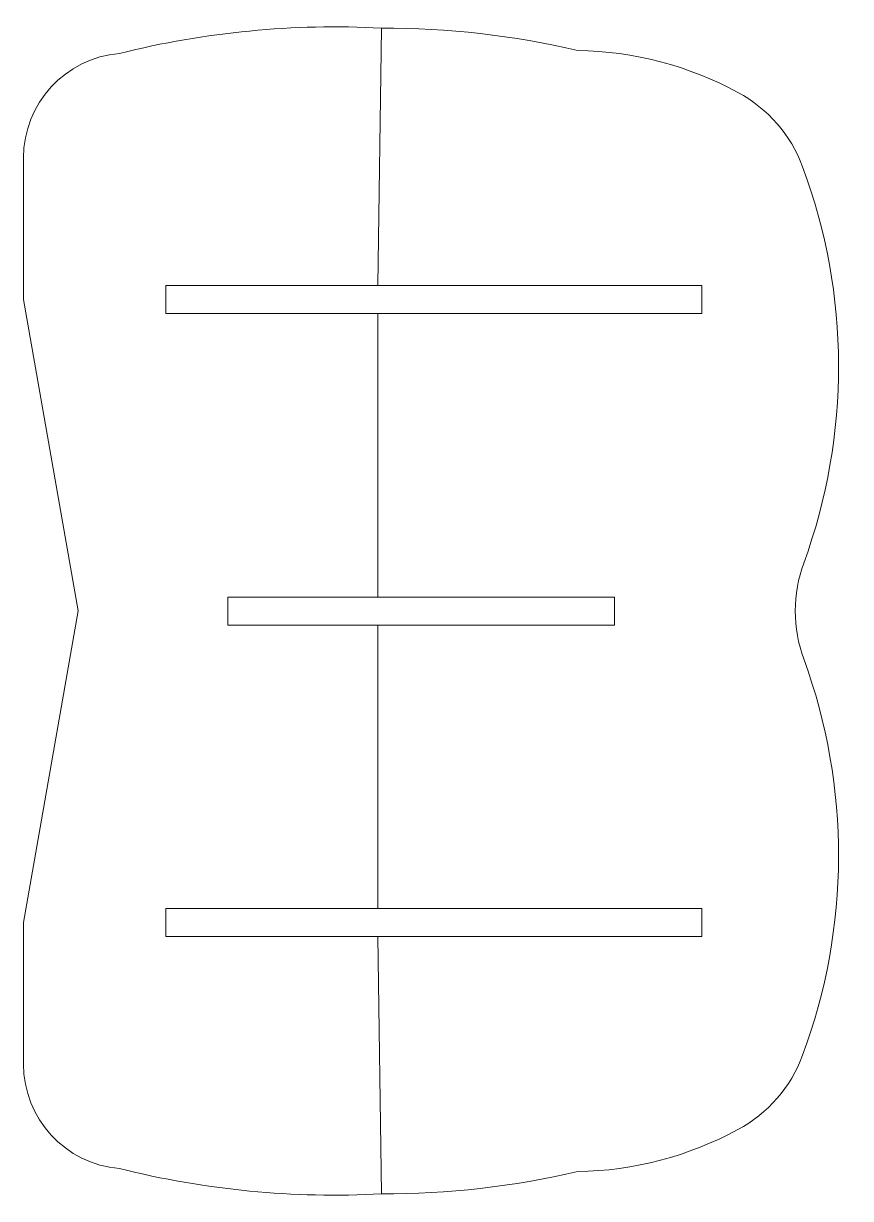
# Model space of a CAD drawing. Header units: millimetres. Extents: x 570 to 650.8, y -8.3 to 42.9.
# Drawn here: x 581.28 to 588.12, y -8.22 to 1.49 of the extents above; entities that cross this region are included whole.
import ezdxf

# ---------------------------------------------------------------- set-up
doc = ezdxf.new("R2010")
doc.units = ezdxf.units.MM
doc.header["$MEASUREMENT"] = 0
doc.layers.add('Layer 1', color=7, linetype='Continuous')

msp = doc.modelspace()

# ---------------------------------------------------------------- linework, layer by layer
at = {"layer": 'Layer 1', "color": 4, "lineweight": 9}
for points in [[(584.24487, 1.45393), (583.51673, 1.49208), (582.78697, 1.42173), (582.07952, 1.24508)], [(584.21471, -0.67349), (584.21471, -0.67349), (584.24504, 1.45393), (584.24504, 1.45393)], [(584.21471, -0.67349), (584.21471, -0.67349), (584.24504, 1.45393), (584.24504, 1.45393)], [(584.21471, -0.67349), (584.21471, -0.67349), (584.24504, 1.45393), (584.24504, 1.45393)], [(584.21471, -0.67349), (584.21471, -0.67349), (584.24504, 1.45393), (584.24504, 1.45393)], [(584.21471, -0.67349), (584.21471, -0.67349), (584.24504, 1.45393), (584.24504, 1.45393)], [(584.21471, -0.67349), (584.21471, -0.67349), (584.24504, 1.45393), (584.24504, 1.45393)], [(584.21471, -0.67349), (584.21471, -0.67349), (584.24504, 1.45393), (584.24504, 1.45393)], [(584.21471, -0.67349), (584.21471, -0.67349), (584.24504, 1.45393), (584.24504, 1.45393)], [(584.21471, -0.67349), (584.21471, -0.67349), (584.24504, 1.45393), (584.24504, 1.45393)], [(584.21471, -0.67349), (584.21471, -0.67349), (584.24504, 1.45393), (584.24504, 1.45393)], [(584.21471, -0.67349), (584.21471, -0.67349), (584.24504, 1.45393), (584.24504, 1.45393)], [(584.21471, -0.67349), (584.21471, -0.67349), (584.24504, 1.45393), (584.24504, 1.45393)], [(584.21471, -0.67349), (584.21471, -0.67349), (584.24504, 1.45393), (584.24504, 1.45393)], [(584.21471, -0.67349), (584.21471, -0.67349), (584.24504, 1.45393), (584.24504, 1.45393)], [(584.21471, -0.67349), (584.21471, -0.67349), (584.24504, 1.45393), (584.24504, 1.45393)], [(584.21471, -0.67349), (584.21471, -0.67349), (584.24504, 1.45393), (584.24504, 1.45393)], [(584.21471, -0.67349), (584.21471, -0.67349), (584.24504, 1.45393), (584.24504, 1.45393)], [(584.21471, -0.67349), (584.21471, -0.67349), (584.24504, 1.45393), (584.24504, 1.45393)], [(584.21471, -0.67349), (584.21471, -0.67349), (584.24504, 1.45393), (584.24504, 1.45393)], [(584.21471, -0.67349), (584.21471, -0.67349), (584.24504, 1.45393), (584.24504, 1.45393)], [(584.21471, -0.67349), (584.21471, -0.67349), (584.24504, 1.45393), (584.24504, 1.45393)], [(585.86708, 1.26961), (585.33527, 1.39312), (584.79101, 1.45498), (584.24504, 1.45393)], [(587.19162, 0.92252), (586.78426, 1.14252), (586.33001, 1.26162), (585.86707, 1.26961)], [(582.07952, 1.24508), (581.63012, 1.20716), (581.28466, 0.83132), (581.28466, 0.38033)], [(587.72634, 0.30749), (587.62858, 0.57053), (587.43852, 0.78912), (587.19162, 0.92251)], [(581.28462, -0.78926), (581.28462, -0.78926), (581.28462, 0.38034), (581.28462, 0.38034)], [(581.28462, -0.78926), (581.28462, -0.78926), (581.28462, 0.38034), (581.28462, 0.38034)], [(581.28462, -0.78926), (581.28462, -0.78926), (581.28462, 0.38034), (581.28462, 0.38034)], [(581.28462, -0.78926), (581.28462, -0.78926), (581.28462, 0.38034), (581.28462, 0.38034)], [(581.28462, -0.78926), (581.28462, -0.78926), (581.28462, 0.38034), (581.28462, 0.38034)], [(581.28462, -0.78926), (581.28462, -0.78926), (581.28462, 0.38034), (581.28462, 0.38034)], [(581.28462, -0.78926), (581.28462, -0.78926), (581.28462, 0.38034), (581.28462, 0.38034)], [(581.28462, -0.78926), (581.28462, -0.78926), (581.28462, 0.38034), (581.28462, 0.38034)], [(581.28462, -0.78926), (581.28462, -0.78926), (581.28462, 0.38034), (581.28462, 0.38034)], [(581.28462, -0.78926), (581.28462, -0.78926), (581.28462, 0.38034), (581.28462, 0.38034)], [(581.28462, -0.78926), (581.28462, -0.78926), (581.28462, 0.38034), (581.28462, 0.38034)], [(581.28462, -0.78926), (581.28462, -0.78926), (581.28462, 0.38034), (581.28462, 0.38034)], [(581.28462, -0.78926), (581.28462, -0.78926), (581.28462, 0.38034), (581.28462, 0.38034)], [(581.28462, -0.78926), (581.28462, -0.78926), (581.28462, 0.38034), (581.28462, 0.38034)], [(581.28462, -0.78926), (581.28462, -0.78926), (581.28462, 0.38034), (581.28462, 0.38034)], [(581.28462, -0.78926), (581.28462, -0.78926), (581.28462, 0.38034), (581.28462, 0.38034)], [(581.28462, -0.78926), (581.28462, -0.78926), (581.28462, 0.38034), (581.28462, 0.38034)], [(581.28462, -0.78926), (581.28462, -0.78926), (581.28462, 0.38034), (581.28462, 0.38034)], [(581.28462, -0.78926), (581.28462, -0.78926), (581.28462, 0.38034), (581.28462, 0.38034)], [(581.28462, -0.78926), (581.28462, -0.78926), (581.28462, 0.38034), (581.28462, 0.38034)], [(581.28462, -0.78926), (581.28462, -0.78926), (581.28462, 0.38034), (581.28462, 0.38034)], [(587.73591, -2.96903), (588.12216, -1.91024), (588.11876, -0.74886), (587.72634, 0.30749)], [(582.46029, -0.90492), (582.46029, -0.90492), (582.46029, -0.67349), (582.46029, -0.67349)], [(582.46029, -0.90492), (582.46029, -0.90492), (582.46029, -0.67349), (582.46029, -0.67349)], [(582.46029, -0.90492), (582.46029, -0.90492), (582.46029, -0.67349), (582.46029, -0.67349)], [(582.46029, -0.90492), (582.46029, -0.90492), (582.46029, -0.67349), (582.46029, -0.67349)], [(582.46029, -0.90492), (582.46029, -0.90492), (582.46029, -0.67349), (582.46029, -0.67349)], [(582.46029, -0.90492), (582.46029, -0.90492), (582.46029, -0.67349), (582.46029, -0.67349)], [(582.46029, -0.90492), (582.46029, -0.90492), (582.46029, -0.67349), (582.46029, -0.67349)], [(582.46029, -0.90492), (582.46029, -0.90492), (582.46029, -0.67349), (582.46029, -0.67349)], [(582.46029, -0.90492), (582.46029, -0.90492), (582.46029, -0.67349), (582.46029, -0.67349)], [(582.46029, -0.90492), (582.46029, -0.90492), (582.46029, -0.67349), (582.46029, -0.67349)], [(582.46029, -0.90492), (582.46029, -0.90492), (582.46029, -0.67349), (582.46029, -0.67349)], [(582.46029, -0.90492), (582.46029, -0.90492), (582.46029, -0.67349), (582.46029, -0.67349)], [(582.46029, -0.90492), (582.46029, -0.90492), (582.46029, -0.67349), (582.46029, -0.67349)], [(582.46029, -0.90492), (582.46029, -0.90492), (582.46029, -0.67349), (582.46029, -0.67349)], [(582.46029, -0.90492), (582.46029, -0.90492), (582.46029, -0.67349), (582.46029, -0.67349)], [(582.46029, -0.90492), (582.46029, -0.90492), (582.46029, -0.67349), (582.46029, -0.67349)], [(582.46029, -0.90492), (582.46029, -0.90492), (582.46029, -0.67349), (582.46029, -0.67349)], [(582.46029, -0.90492), (582.46029, -0.90492), (582.46029, -0.67349), (582.46029, -0.67349)], [(582.46029, -0.90492), (582.46029, -0.90492), (582.46029, -0.67349), (582.46029, -0.67349)], [(582.46029, -0.90492), (582.46029, -0.90492), (582.46029, -0.67349), (582.46029, -0.67349)], [(582.46029, -0.90492), (582.46029, -0.90492), (582.46029, -0.67349), (582.46029, -0.67349)], [(582.46029, -0.67349), (582.46029, -0.67349), (584.21471, -0.67349), (584.21471, -0.67349)], [(582.46029, -0.67349), (582.46029, -0.67349), (584.21471, -0.67349), (584.21471, -0.67349)], [(582.46029, -0.67349), (582.46029, -0.67349), (584.21471, -0.67349), (584.21471, -0.67349)], [(582.46029, -0.67349), (582.46029, -0.67349), (584.21471, -0.67349), (584.21471, -0.67349)], [(582.46029, -0.67349), (582.46029, -0.67349), (584.21471, -0.67349), (584.21471, -0.67349)], [(582.46029, -0.67349), (582.46029, -0.67349), (584.21471, -0.67349), (584.21471, -0.67349)], [(582.46029, -0.67349), (582.46029, -0.67349), (584.21471, -0.67349), (584.21471, -0.67349)], [(582.46029, -0.67349), (582.46029, -0.67349), (584.21471, -0.67349), (584.21471, -0.67349)], [(582.46029, -0.67349), (582.46029, -0.67349), (584.21471, -0.67349), (584.21471, -0.67349)], [(582.46029, -0.67349), (582.46029, -0.67349), (584.21471, -0.67349), (584.21471, -0.67349)], [(582.46029, -0.67349), (582.46029, -0.67349), (584.21471, -0.67349), (584.21471, -0.67349)], [(582.46029, -0.67349), (582.46029, -0.67349), (584.21471, -0.67349), (584.21471, -0.67349)], [(582.46029, -0.67349), (582.46029, -0.67349), (584.21471, -0.67349), (584.21471, -0.67349)], [(582.46029, -0.67349), (582.46029, -0.67349), (584.21471, -0.67349), (584.21471, -0.67349)], [(582.46029, -0.67349), (582.46029, -0.67349), (584.21471, -0.67349), (584.21471, -0.67349)], [(582.46029, -0.67349), (582.46029, -0.67349), (584.21471, -0.67349), (584.21471, -0.67349)], [(582.46029, -0.67349), (582.46029, -0.67349), (584.21471, -0.67349), (584.21471, -0.67349)], [(582.46029, -0.67349), (582.46029, -0.67349), (584.21471, -0.67349), (584.21471, -0.67349)], [(582.46029, -0.67349), (582.46029, -0.67349), (584.21471, -0.67349), (584.21471, -0.67349)], [(582.46029, -0.67349), (582.46029, -0.67349), (584.21471, -0.67349), (584.21471, -0.67349)], [(582.46029, -0.67349), (582.46029, -0.67349), (584.21471, -0.67349), (584.21471, -0.67349)], [(586.89326, -0.67349), (586.89326, -0.67349), (584.21471, -0.67349), (584.21471, -0.67349)], [(586.89326, -0.67349), (586.89326, -0.67349), (584.21471, -0.67349), (584.21471, -0.67349)], [(586.89326, -0.67349), (586.89326, -0.67349), (584.21471, -0.67349), (584.21471, -0.67349)], [(586.89326, -0.67349), (586.89326, -0.67349), (584.21471, -0.67349), (584.21471, -0.67349)], [(586.89326, -0.67349), (586.89326, -0.67349), (584.21471, -0.67349), (584.21471, -0.67349)], [(586.89326, -0.67349), (586.89326, -0.67349), (584.21471, -0.67349), (584.21471, -0.67349)], [(586.89326, -0.67349), (586.89326, -0.67349), (584.21471, -0.67349), (584.21471, -0.67349)], [(586.89326, -0.67349), (586.89326, -0.67349), (584.21471, -0.67349), (584.21471, -0.67349)], [(586.89326, -0.67349), (586.89326, -0.67349), (584.21471, -0.67349), (584.21471, -0.67349)], [(586.89326, -0.67349), (586.89326, -0.67349), (584.21471, -0.67349), (584.21471, -0.67349)], [(586.89326, -0.67349), (586.89326, -0.67349), (584.21471, -0.67349), (584.21471, -0.67349)], [(586.89326, -0.67349), (586.89326, -0.67349), (584.21471, -0.67349), (584.21471, -0.67349)], [(586.89326, -0.67349), (586.89326, -0.67349), (584.21471, -0.67349), (584.21471, -0.67349)], [(586.89326, -0.67349), (586.89326, -0.67349), (584.21471, -0.67349), (584.21471, -0.67349)], [(586.89326, -0.67349), (586.89326, -0.67349), (584.21471, -0.67349), (584.21471, -0.67349)], [(586.89326, -0.67349), (586.89326, -0.67349), (584.21471, -0.67349), (584.21471, -0.67349)], [(586.89326, -0.67349), (586.89326, -0.67349), (584.21471, -0.67349), (584.21471, -0.67349)], [(586.89326, -0.67349), (586.89326, -0.67349), (584.21471, -0.67349), (584.21471, -0.67349)], [(586.89326, -0.67349), (586.89326, -0.67349), (584.21471, -0.67349), (584.21471, -0.67349)], [(586.89326, -0.67349), (586.89326, -0.67349), (584.21471, -0.67349), (584.21471, -0.67349)], [(586.89326, -0.67349), (586.89326, -0.67349), (584.21471, -0.67349), (584.21471, -0.67349)], [(586.89326, -0.90492), (586.89326, -0.90492), (586.89326, -0.67349), (586.89326, -0.67349)], [(586.89326, -0.90492), (586.89326, -0.90492), (586.89326, -0.67349), (586.89326, -0.67349)], [(586.89326, -0.90492), (586.89326, -0.90492), (586.89326, -0.67349), (586.89326, -0.67349)], [(586.89326, -0.90492), (586.89326, -0.90492), (586.89326, -0.67349), (586.89326, -0.67349)], [(586.89326, -0.90492), (586.89326, -0.90492), (586.89326, -0.67349), (586.89326, -0.67349)], [(586.89326, -0.90492), (586.89326, -0.90492), (586.89326, -0.67349), (586.89326, -0.67349)], [(586.89326, -0.90492), (586.89326, -0.90492), (586.89326, -0.67349), (586.89326, -0.67349)], [(586.89326, -0.90492), (586.89326, -0.90492), (586.89326, -0.67349), (586.89326, -0.67349)], [(586.89326, -0.90492), (586.89326, -0.90492), (586.89326, -0.67349), (586.89326, -0.67349)], [(586.89326, -0.90492), (586.89326, -0.90492), (586.89326, -0.67349), (586.89326, -0.67349)], [(586.89326, -0.90492), (586.89326, -0.90492), (586.89326, -0.67349), (586.89326, -0.67349)], [(586.89326, -0.90492), (586.89326, -0.90492), (586.89326, -0.67349), (586.89326, -0.67349)], [(586.89326, -0.90492), (586.89326, -0.90492), (586.89326, -0.67349), (586.89326, -0.67349)], [(586.89326, -0.90492), (586.89326, -0.90492), (586.89326, -0.67349), (586.89326, -0.67349)], [(586.89326, -0.90492), (586.89326, -0.90492), (586.89326, -0.67349), (586.89326, -0.67349)], [(586.89326, -0.90492), (586.89326, -0.90492), (586.89326, -0.67349), (586.89326, -0.67349)], [(586.89326, -0.90492), (586.89326, -0.90492), (586.89326, -0.67349), (586.89326, -0.67349)], [(586.89326, -0.90492), (586.89326, -0.90492), (586.89326, -0.67349), (586.89326, -0.67349)], [(586.89326, -0.90492), (586.89326, -0.90492), (586.89326, -0.67349), (586.89326, -0.67349)], [(586.89326, -0.90492), (586.89326, -0.90492), (586.89326, -0.67349), (586.89326, -0.67349)], [(586.89326, -0.90492), (586.89326, -0.90492), (586.89326, -0.67349), (586.89326, -0.67349)], [(581.73599, -3.36546), (581.73599, -3.36546), (581.28462, -0.78926), (581.28462, -0.78926)], [(581.73599, -3.36546), (581.73599, -3.36546), (581.28462, -0.78926), (581.28462, -0.78926)], [(581.73599, -3.36546), (581.73599, -3.36546), (581.28462, -0.78926), (581.28462, -0.78926)], [(581.73599, -3.36546), (581.73599, -3.36546), (581.28462, -0.78926), (581.28462, -0.78926)], [(581.73599, -3.36546), (581.73599, -3.36546), (581.28462, -0.78926), (581.28462, -0.78926)], [(581.73599, -3.36546), (581.73599, -3.36546), (581.28462, -0.78926), (581.28462, -0.78926)], [(581.73599, -3.36546), (581.73599, -3.36546), (581.28462, -0.78926), (581.28462, -0.78926)], [(581.73599, -3.36546), (581.73599, -3.36546), (581.28462, -0.78926), (581.28462, -0.78926)], [(581.73599, -3.36546), (581.73599, -3.36546), (581.28462, -0.78926), (581.28462, -0.78926)], [(581.73599, -3.36546), (581.73599, -3.36546), (581.28462, -0.78926), (581.28462, -0.78926)], [(581.73599, -3.36546), (581.73599, -3.36546), (581.28462, -0.78926), (581.28462, -0.78926)], [(581.73599, -3.36546), (581.73599, -3.36546), (581.28462, -0.78926), (581.28462, -0.78926)], [(581.73599, -3.36546), (581.73599, -3.36546), (581.28462, -0.78926), (581.28462, -0.78926)], [(581.73599, -3.36546), (581.73599, -3.36546), (581.28462, -0.78926), (581.28462, -0.78926)], [(581.73599, -3.36546), (581.73599, -3.36546), (581.28462, -0.78926), (581.28462, -0.78926)], [(581.73599, -3.36546), (581.73599, -3.36546), (581.28462, -0.78926), (581.28462, -0.78926)], [(581.73599, -3.36546), (581.73599, -3.36546), (581.28462, -0.78926), (581.28462, -0.78926)], [(581.73599, -3.36546), (581.73599, -3.36546), (581.28462, -0.78926), (581.28462, -0.78926)], [(581.73599, -3.36546), (581.73599, -3.36546), (581.28462, -0.78926), (581.28462, -0.78926)], [(581.73599, -3.36546), (581.73599, -3.36546), (581.28462, -0.78926), (581.28462, -0.78926)], [(581.73599, -3.36546), (581.73599, -3.36546), (581.28462, -0.78926), (581.28462, -0.78926)], [(582.46029, -0.90492), (582.46029, -0.90492), (584.21471, -0.90492), (584.21471, -0.90492)], [(582.46029, -0.90492), (582.46029, -0.90492), (584.21471, -0.90492), (584.21471, -0.90492)], [(582.46029, -0.90492), (582.46029, -0.90492), (584.21471, -0.90492), (584.21471, -0.90492)], [(582.46029, -0.90492), (582.46029, -0.90492), (584.21471, -0.90492), (584.21471, -0.90492)], [(582.46029, -0.90492), (582.46029, -0.90492), (584.21471, -0.90492), (584.21471, -0.90492)], [(582.46029, -0.90492), (582.46029, -0.90492), (584.21471, -0.90492), (584.21471, -0.90492)], [(582.46029, -0.90492), (582.46029, -0.90492), (584.21471, -0.90492), (584.21471, -0.90492)], [(582.46029, -0.90492), (582.46029, -0.90492), (584.21471, -0.90492), (584.21471, -0.90492)], [(582.46029, -0.90492), (582.46029, -0.90492), (584.21471, -0.90492), (584.21471, -0.90492)], [(582.46029, -0.90492), (582.46029, -0.90492), (584.21471, -0.90492), (584.21471, -0.90492)], [(582.46029, -0.90492), (582.46029, -0.90492), (584.21471, -0.90492), (584.21471, -0.90492)], [(582.46029, -0.90492), (582.46029, -0.90492), (584.21471, -0.90492), (584.21471, -0.90492)], [(582.46029, -0.90492), (582.46029, -0.90492), (584.21471, -0.90492), (584.21471, -0.90492)], [(582.46029, -0.90492), (582.46029, -0.90492), (584.21471, -0.90492), (584.21471, -0.90492)], [(582.46029, -0.90492), (582.46029, -0.90492), (584.21471, -0.90492), (584.21471, -0.90492)], [(582.46029, -0.90492), (582.46029, -0.90492), (584.21471, -0.90492), (584.21471, -0.90492)], [(582.46029, -0.90492), (582.46029, -0.90492), (584.21471, -0.90492), (584.21471, -0.90492)], [(582.46029, -0.90492), (582.46029, -0.90492), (584.21471, -0.90492), (584.21471, -0.90492)], [(582.46029, -0.90492), (582.46029, -0.90492), (584.21471, -0.90492), (584.21471, -0.90492)], [(582.46029, -0.90492), (582.46029, -0.90492), (584.21471, -0.90492), (584.21471, -0.90492)], [(582.46029, -0.90492), (582.46029, -0.90492), (584.21471, -0.90492), (584.21471, -0.90492)], [(586.89326, -0.90492), (586.89326, -0.90492), (584.21471, -0.90492), (584.21471, -0.90492)], [(586.89326, -0.90492), (586.89326, -0.90492), (584.21471, -0.90492), (584.21471, -0.90492)], [(586.89326, -0.90492), (586.89326, -0.90492), (584.21471, -0.90492), (584.21471, -0.90492)], [(586.89326, -0.90492), (586.89326, -0.90492), (584.21471, -0.90492), (584.21471, -0.90492)], [(586.89326, -0.90492), (586.89326, -0.90492), (584.21471, -0.90492), (584.21471, -0.90492)], [(586.89326, -0.90492), (586.89326, -0.90492), (584.21471, -0.90492), (584.21471, -0.90492)], [(586.89326, -0.90492), (586.89326, -0.90492), (584.21471, -0.90492), (584.21471, -0.90492)], [(586.89326, -0.90492), (586.89326, -0.90492), (584.21471, -0.90492), (584.21471, -0.90492)], [(586.89326, -0.90492), (586.89326, -0.90492), (584.21471, -0.90492), (584.21471, -0.90492)], [(586.89326, -0.90492), (586.89326, -0.90492), (584.21471, -0.90492), (584.21471, -0.90492)], [(586.89326, -0.90492), (586.89326, -0.90492), (584.21471, -0.90492), (584.21471, -0.90492)], [(586.89326, -0.90492), (586.89326, -0.90492), (584.21471, -0.90492), (584.21471, -0.90492)], [(586.89326, -0.90492), (586.89326, -0.90492), (584.21471, -0.90492), (584.21471, -0.90492)], [(586.89326, -0.90492), (586.89326, -0.90492), (584.21471, -0.90492), (584.21471, -0.90492)], [(586.89326, -0.90492), (586.89326, -0.90492), (584.21471, -0.90492), (584.21471, -0.90492)], [(586.89326, -0.90492), (586.89326, -0.90492), (584.21471, -0.90492), (584.21471, -0.90492)], [(586.89326, -0.90492), (586.89326, -0.90492), (584.21471, -0.90492), (584.21471, -0.90492)], [(586.89326, -0.90492), (586.89326, -0.90492), (584.21471, -0.90492), (584.21471, -0.90492)], [(586.89326, -0.90492), (586.89326, -0.90492), (584.21471, -0.90492), (584.21471, -0.90492)], [(586.89326, -0.90492), (586.89326, -0.90492), (584.21471, -0.90492), (584.21471, -0.90492)], [(586.89326, -0.90492), (586.89326, -0.90492), (584.21471, -0.90492), (584.21471, -0.90492)], [(584.21471, -3.24992), (584.21471, -3.24992), (584.21471, -0.90492), (584.21471, -0.90492)], [(584.21471, -3.24992), (584.21471, -3.24992), (584.21471, -0.90492), (584.21471, -0.90492)], [(584.21471, -3.24992), (584.21471, -3.24992), (584.21471, -0.90492), (584.21471, -0.90492)], [(584.21471, -3.24992), (584.21471, -3.24992), (584.21471, -0.90492), (584.21471, -0.90492)], [(584.21471, -3.24992), (584.21471, -3.24992), (584.21471, -0.90492), (584.21471, -0.90492)], [(584.21471, -3.24992), (584.21471, -3.24992), (584.21471, -0.90492), (584.21471, -0.90492)], [(584.21471, -3.24992), (584.21471, -3.24992), (584.21471, -0.90492), (584.21471, -0.90492)], [(584.21471, -3.24992), (584.21471, -3.24992), (584.21471, -0.90492), (584.21471, -0.90492)], [(584.21471, -3.24992), (584.21471, -3.24992), (584.21471, -0.90492), (584.21471, -0.90492)], [(584.21471, -3.24992), (584.21471, -3.24992), (584.21471, -0.90492), (584.21471, -0.90492)], [(584.21471, -3.24992), (584.21471, -3.24992), (584.21471, -0.90492), (584.21471, -0.90492)], [(584.21471, -3.24992), (584.21471, -3.24992), (584.21471, -0.90492), (584.21471, -0.90492)], [(584.21471, -3.24992), (584.21471, -3.24992), (584.21471, -0.90492), (584.21471, -0.90492)], [(584.21471, -3.24992), (584.21471, -3.24992), (584.21471, -0.90492), (584.21471, -0.90492)], [(584.21471, -3.24992), (584.21471, -3.24992), (584.21471, -0.90492), (584.21471, -0.90492)], [(584.21471, -3.24992), (584.21471, -3.24992), (584.21471, -0.90492), (584.21471, -0.90492)], [(584.21471, -3.24992), (584.21471, -3.24992), (584.21471, -0.90492), (584.21471, -0.90492)], [(584.21471, -3.24992), (584.21471, -3.24992), (584.21471, -0.90492), (584.21471, -0.90492)], [(584.21471, -3.24992), (584.21471, -3.24992), (584.21471, -0.90492), (584.21471, -0.90492)], [(584.21471, -3.24992), (584.21471, -3.24992), (584.21471, -0.90492), (584.21471, -0.90492)], [(584.21471, -3.24992), (584.21471, -3.24992), (584.21471, -0.90492), (584.21471, -0.90492)], [(587.73591, -2.96903), (587.68957, -3.09603), (587.66584, -3.23008), (587.66584, -3.36546)], [(582.97527, -3.24992), (582.97527, -3.24992), (582.97527, -3.48143), (582.97527, -3.48143)], [(582.97527, -3.24992), (582.97527, -3.24992), (582.97527, -3.48143), (582.97527, -3.48143)], [(582.97527, -3.24992), (582.97527, -3.24992), (582.97527, -3.48143), (582.97527, -3.48143)], [(582.97527, -3.24992), (582.97527, -3.24992), (582.97527, -3.48143), (582.97527, -3.48143)], [(582.97527, -3.24992), (582.97527, -3.24992), (582.97527, -3.48143), (582.97527, -3.48143)], [(582.97527, -3.24992), (582.97527, -3.24992), (582.97527, -3.48143), (582.97527, -3.48143)], [(582.97527, -3.24992), (582.97527, -3.24992), (582.97527, -3.48143), (582.97527, -3.48143)], [(582.97527, -3.24992), (582.97527, -3.24992), (582.97527, -3.48143), (582.97527, -3.48143)], [(582.97527, -3.24992), (582.97527, -3.24992), (582.97527, -3.48143), (582.97527, -3.48143)], [(582.97527, -3.24992), (582.97527, -3.24992), (582.97527, -3.48143), (582.97527, -3.48143)], [(582.97527, -3.24992), (582.97527, -3.24992), (582.97527, -3.48143), (582.97527, -3.48143)], [(582.97527, -3.24992), (582.97527, -3.24992), (582.97527, -3.48143), (582.97527, -3.48143)], [(582.97527, -3.24992), (582.97527, -3.24992), (582.97527, -3.48143), (582.97527, -3.48143)], [(582.97527, -3.24992), (582.97527, -3.24992), (582.97527, -3.48143), (582.97527, -3.48143)], [(582.97527, -3.24992), (582.97527, -3.24992), (582.97527, -3.48143), (582.97527, -3.48143)], [(582.97527, -3.24992), (582.97527, -3.24992), (582.97527, -3.48143), (582.97527, -3.48143)], [(582.97527, -3.24992), (582.97527, -3.24992), (582.97527, -3.48143), (582.97527, -3.48143)], [(582.97527, -3.24992), (582.97527, -3.24992), (582.97527, -3.48143), (582.97527, -3.48143)], [(582.97527, -3.24992), (582.97527, -3.24992), (582.97527, -3.48143), (582.97527, -3.48143)], [(582.97527, -3.24992), (582.97527, -3.24992), (582.97527, -3.48143), (582.97527, -3.48143)], [(582.97527, -3.24992), (582.97527, -3.24992), (582.97527, -3.48143), (582.97527, -3.48143)], [(582.97527, -3.24992), (582.97527, -3.24992), (584.21471, -3.24992), (584.21471, -3.24992)], [(582.97527, -3.24992), (582.97527, -3.24992), (584.21471, -3.24992), (584.21471, -3.24992)], [(582.97527, -3.24992), (582.97527, -3.24992), (584.21471, -3.24992), (584.21471, -3.24992)], [(582.97527, -3.24992), (582.97527, -3.24992), (584.21471, -3.24992), (584.21471, -3.24992)], [(582.97527, -3.24992), (582.97527, -3.24992), (584.21471, -3.24992), (584.21471, -3.24992)], [(582.97527, -3.24992), (582.97527, -3.24992), (584.21471, -3.24992), (584.21471, -3.24992)], [(582.97527, -3.24992), (582.97527, -3.24992), (584.21471, -3.24992), (584.21471, -3.24992)], [(582.97527, -3.24992), (582.97527, -3.24992), (584.21471, -3.24992), (584.21471, -3.24992)], [(582.97527, -3.24992), (582.97527, -3.24992), (584.21471, -3.24992), (584.21471, -3.24992)], [(582.97527, -3.24992), (582.97527, -3.24992), (584.21471, -3.24992), (584.21471, -3.24992)], [(582.97527, -3.24992), (582.97527, -3.24992), (584.21471, -3.24992), (584.21471, -3.24992)], [(582.97527, -3.24992), (582.97527, -3.24992), (584.21471, -3.24992), (584.21471, -3.24992)], [(582.97527, -3.24992), (582.97527, -3.24992), (584.21471, -3.24992), (584.21471, -3.24992)], [(582.97527, -3.24992), (582.97527, -3.24992), (584.21471, -3.24992), (584.21471, -3.24992)], [(582.97527, -3.24992), (582.97527, -3.24992), (584.21471, -3.24992), (584.21471, -3.24992)], [(582.97527, -3.24992), (582.97527, -3.24992), (584.21471, -3.24992), (584.21471, -3.24992)], [(582.97527, -3.24992), (582.97527, -3.24992), (584.21471, -3.24992), (584.21471, -3.24992)], [(582.97527, -3.24992), (582.97527, -3.24992), (584.21471, -3.24992), (584.21471, -3.24992)], [(582.97527, -3.24992), (582.97527, -3.24992), (584.21471, -3.24992), (584.21471, -3.24992)], [(582.97527, -3.24992), (582.97527, -3.24992), (584.21471, -3.24992), (584.21471, -3.24992)], [(582.97527, -3.24992), (582.97527, -3.24992), (584.21471, -3.24992), (584.21471, -3.24992)], [(586.16972, -3.24992), (586.16972, -3.24992), (584.21471, -3.24992), (584.21471, -3.24992)], [(586.16972, -3.24992), (586.16972, -3.24992), (584.21471, -3.24992), (584.21471, -3.24992)], [(586.16972, -3.24992), (586.16972, -3.24992), (584.21471, -3.24992), (584.21471, -3.24992)], [(586.16972, -3.24992), (586.16972, -3.24992), (584.21471, -3.24992), (584.21471, -3.24992)], [(586.16972, -3.24992), (586.16972, -3.24992), (584.21471, -3.24992), (584.21471, -3.24992)], [(586.16972, -3.24992), (586.16972, -3.24992), (584.21471, -3.24992), (584.21471, -3.24992)], [(586.16972, -3.24992), (586.16972, -3.24992), (584.21471, -3.24992), (584.21471, -3.24992)], [(586.16972, -3.24992), (586.16972, -3.24992), (584.21471, -3.24992), (584.21471, -3.24992)], [(586.16972, -3.24992), (586.16972, -3.24992), (584.21471, -3.24992), (584.21471, -3.24992)], [(586.16972, -3.24992), (586.16972, -3.24992), (584.21471, -3.24992), (584.21471, -3.24992)], [(586.16972, -3.24992), (586.16972, -3.24992), (584.21471, -3.24992), (584.21471, -3.24992)], [(586.16972, -3.24992), (586.16972, -3.24992), (584.21471, -3.24992), (584.21471, -3.24992)], [(586.16972, -3.24992), (586.16972, -3.24992), (584.21471, -3.24992), (584.21471, -3.24992)], [(586.16972, -3.24992), (586.16972, -3.24992), (584.21471, -3.24992), (584.21471, -3.24992)], [(586.16972, -3.24992), (586.16972, -3.24992), (584.21471, -3.24992), (584.21471, -3.24992)], [(586.16972, -3.24992), (586.16972, -3.24992), (584.21471, -3.24992), (584.21471, -3.24992)], [(586.16972, -3.24992), (586.16972, -3.24992), (584.21471, -3.24992), (584.21471, -3.24992)], [(586.16972, -3.24992), (586.16972, -3.24992), (584.21471, -3.24992), (584.21471, -3.24992)], [(586.16972, -3.24992), (586.16972, -3.24992), (584.21471, -3.24992), (584.21471, -3.24992)], [(586.16972, -3.24992), (586.16972, -3.24992), (584.21471, -3.24992), (584.21471, -3.24992)], [(586.16972, -3.24992), (586.16972, -3.24992), (584.21471, -3.24992), (584.21471, -3.24992)], [(586.16972, -3.24992), (586.16972, -3.24992), (586.16972, -3.48143), (586.16972, -3.48143)], [(586.16972, -3.24992), (586.16972, -3.24992), (586.16972, -3.48143), (586.16972, -3.48143)], [(586.16972, -3.24992), (586.16972, -3.24992), (586.16972, -3.48143), (586.16972, -3.48143)], [(586.16972, -3.24992), (586.16972, -3.24992), (586.16972, -3.48143), (586.16972, -3.48143)], [(586.16972, -3.24992), (586.16972, -3.24992), (586.16972, -3.48143), (586.16972, -3.48143)], [(586.16972, -3.24992), (586.16972, -3.24992), (586.16972, -3.48143), (586.16972, -3.48143)], [(586.16972, -3.24992), (586.16972, -3.24992), (586.16972, -3.48143), (586.16972, -3.48143)], [(586.16972, -3.24992), (586.16972, -3.24992), (586.16972, -3.48143), (586.16972, -3.48143)], [(586.16972, -3.24992), (586.16972, -3.24992), (586.16972, -3.48143), (586.16972, -3.48143)], [(586.16972, -3.24992), (586.16972, -3.24992), (586.16972, -3.48143), (586.16972, -3.48143)], [(586.16972, -3.24992), (586.16972, -3.24992), (586.16972, -3.48143), (586.16972, -3.48143)], [(586.16972, -3.24992), (586.16972, -3.24992), (586.16972, -3.48143), (586.16972, -3.48143)], [(586.16972, -3.24992), (586.16972, -3.24992), (586.16972, -3.48143), (586.16972, -3.48143)], [(586.16972, -3.24992), (586.16972, -3.24992), (586.16972, -3.48143), (586.16972, -3.48143)], [(586.16972, -3.24992), (586.16972, -3.24992), (586.16972, -3.48143), (586.16972, -3.48143)], [(586.16972, -3.24992), (586.16972, -3.24992), (586.16972, -3.48143), (586.16972, -3.48143)], [(586.16972, -3.24992), (586.16972, -3.24992), (586.16972, -3.48143), (586.16972, -3.48143)], [(586.16972, -3.24992), (586.16972, -3.24992), (586.16972, -3.48143), (586.16972, -3.48143)], [(586.16972, -3.24992), (586.16972, -3.24992), (586.16972, -3.48143), (586.16972, -3.48143)], [(586.16972, -3.24992), (586.16972, -3.24992), (586.16972, -3.48143), (586.16972, -3.48143)], [(586.16972, -3.24992), (586.16972, -3.24992), (586.16972, -3.48143), (586.16972, -3.48143)], [(581.73599, -3.36546), (581.73599, -3.36546), (581.28462, -5.94206), (581.28462, -5.94206)], [(581.73599, -3.36546), (581.73599, -3.36546), (581.28462, -5.94206), (581.28462, -5.94206)], [(581.73599, -3.36546), (581.73599, -3.36546), (581.28462, -5.94206), (581.28462, -5.94206)], [(581.73599, -3.36546), (581.73599, -3.36546), (581.28462, -5.94206), (581.28462, -5.94206)], [(581.73599, -3.36546), (581.73599, -3.36546), (581.28462, -5.94206), (581.28462, -5.94206)], [(581.73599, -3.36546), (581.73599, -3.36546), (581.28462, -5.94206), (581.28462, -5.94206)], [(581.73599, -3.36546), (581.73599, -3.36546), (581.28462, -5.94206), (581.28462, -5.94206)], [(581.73599, -3.36546), (581.73599, -3.36546), (581.28462, -5.94206), (581.28462, -5.94206)], [(581.73599, -3.36546), (581.73599, -3.36546), (581.28462, -5.94206), (581.28462, -5.94206)], [(581.73599, -3.36546), (581.73599, -3.36546), (581.28462, -5.94206), (581.28462, -5.94206)], [(581.73599, -3.36546), (581.73599, -3.36546), (581.28462, -5.94206), (581.28462, -5.94206)], [(581.73599, -3.36546), (581.73599, -3.36546), (581.28462, -5.94206), (581.28462, -5.94206)], [(581.73599, -3.36546), (581.73599, -3.36546), (581.28462, -5.94206), (581.28462, -5.94206)], [(581.73599, -3.36546), (581.73599, -3.36546), (581.28462, -5.94206), (581.28462, -5.94206)], [(581.73599, -3.36546), (581.73599, -3.36546), (581.28462, -5.94206), (581.28462, -5.94206)], [(581.73599, -3.36546), (581.73599, -3.36546), (581.28462, -5.94206), (581.28462, -5.94206)], [(581.73599, -3.36546), (581.73599, -3.36546), (581.28462, -5.94206), (581.28462, -5.94206)], [(581.73599, -3.36546), (581.73599, -3.36546), (581.28462, -5.94206), (581.28462, -5.94206)], [(581.73599, -3.36546), (581.73599, -3.36546), (581.28462, -5.94206), (581.28462, -5.94206)], [(581.73599, -3.36546), (581.73599, -3.36546), (581.28462, -5.94206), (581.28462, -5.94206)], [(581.73599, -3.36546), (581.73599, -3.36546), (581.28462, -5.94206), (581.28462, -5.94206)], [(587.66584, -3.36546), (587.66584, -3.50083), (587.68952, -3.63533), (587.73591, -3.76233)], [(582.97527, -3.48143), (582.97527, -3.48143), (584.21471, -3.48143), (584.21471, -3.48143)], [(582.97527, -3.48143), (582.97527, -3.48143), (584.21471, -3.48143), (584.21471, -3.48143)], [(582.97527, -3.48143), (582.97527, -3.48143), (584.21471, -3.48143), (584.21471, -3.48143)], [(582.97527, -3.48143), (582.97527, -3.48143), (584.21471, -3.48143), (584.21471, -3.48143)], [(582.97527, -3.48143), (582.97527, -3.48143), (584.21471, -3.48143), (584.21471, -3.48143)], [(582.97527, -3.48143), (582.97527, -3.48143), (584.21471, -3.48143), (584.21471, -3.48143)], [(582.97527, -3.48143), (582.97527, -3.48143), (584.21471, -3.48143), (584.21471, -3.48143)], [(582.97527, -3.48143), (582.97527, -3.48143), (584.21471, -3.48143), (584.21471, -3.48143)], [(582.97527, -3.48143), (582.97527, -3.48143), (584.21471, -3.48143), (584.21471, -3.48143)], [(582.97527, -3.48143), (582.97527, -3.48143), (584.21471, -3.48143), (584.21471, -3.48143)], [(582.97527, -3.48143), (582.97527, -3.48143), (584.21471, -3.48143), (584.21471, -3.48143)], [(582.97527, -3.48143), (582.97527, -3.48143), (584.21471, -3.48143), (584.21471, -3.48143)], [(582.97527, -3.48143), (582.97527, -3.48143), (584.21471, -3.48143), (584.21471, -3.48143)], [(582.97527, -3.48143), (582.97527, -3.48143), (584.21471, -3.48143), (584.21471, -3.48143)], [(582.97527, -3.48143), (582.97527, -3.48143), (584.21471, -3.48143), (584.21471, -3.48143)], [(582.97527, -3.48143), (582.97527, -3.48143), (584.21471, -3.48143), (584.21471, -3.48143)], [(582.97527, -3.48143), (582.97527, -3.48143), (584.21471, -3.48143), (584.21471, -3.48143)], [(582.97527, -3.48143), (582.97527, -3.48143), (584.21471, -3.48143), (584.21471, -3.48143)], [(582.97527, -3.48143), (582.97527, -3.48143), (584.21471, -3.48143), (584.21471, -3.48143)], [(582.97527, -3.48143), (582.97527, -3.48143), (584.21471, -3.48143), (584.21471, -3.48143)], [(582.97527, -3.48143), (582.97527, -3.48143), (584.21471, -3.48143), (584.21471, -3.48143)], [(586.16972, -3.48143), (586.16972, -3.48143), (584.21471, -3.48143), (584.21471, -3.48143)], [(586.16972, -3.48143), (586.16972, -3.48143), (584.21471, -3.48143), (584.21471, -3.48143)], [(586.16972, -3.48143), (586.16972, -3.48143), (584.21471, -3.48143), (584.21471, -3.48143)], [(586.16972, -3.48143), (586.16972, -3.48143), (584.21471, -3.48143), (584.21471, -3.48143)], [(586.16972, -3.48143), (586.16972, -3.48143), (584.21471, -3.48143), (584.21471, -3.48143)], [(586.16972, -3.48143), (586.16972, -3.48143), (584.21471, -3.48143), (584.21471, -3.48143)], [(586.16972, -3.48143), (586.16972, -3.48143), (584.21471, -3.48143), (584.21471, -3.48143)], [(586.16972, -3.48143), (586.16972, -3.48143), (584.21471, -3.48143), (584.21471, -3.48143)], [(586.16972, -3.48143), (586.16972, -3.48143), (584.21471, -3.48143), (584.21471, -3.48143)], [(586.16972, -3.48143), (586.16972, -3.48143), (584.21471, -3.48143), (584.21471, -3.48143)], [(586.16972, -3.48143), (586.16972, -3.48143), (584.21471, -3.48143), (584.21471, -3.48143)], [(586.16972, -3.48143), (586.16972, -3.48143), (584.21471, -3.48143), (584.21471, -3.48143)], [(586.16972, -3.48143), (586.16972, -3.48143), (584.21471, -3.48143), (584.21471, -3.48143)], [(586.16972, -3.48143), (586.16972, -3.48143), (584.21471, -3.48143), (584.21471, -3.48143)], [(586.16972, -3.48143), (586.16972, -3.48143), (584.21471, -3.48143), (584.21471, -3.48143)], [(586.16972, -3.48143), (586.16972, -3.48143), (584.21471, -3.48143), (584.21471, -3.48143)], [(586.16972, -3.48143), (586.16972, -3.48143), (584.21471, -3.48143), (584.21471, -3.48143)], [(586.16972, -3.48143), (586.16972, -3.48143), (584.21471, -3.48143), (584.21471, -3.48143)], [(586.16972, -3.48143), (586.16972, -3.48143), (584.21471, -3.48143), (584.21471, -3.48143)], [(586.16972, -3.48143), (586.16972, -3.48143), (584.21471, -3.48143), (584.21471, -3.48143)], [(586.16972, -3.48143), (586.16972, -3.48143), (584.21471, -3.48143), (584.21471, -3.48143)], [(584.21471, -3.48143), (584.21471, -3.48143), (584.21471, -5.82652), (584.21471, -5.82652)], [(584.21471, -3.48143), (584.21471, -3.48143), (584.21471, -5.82652), (584.21471, -5.82652)], [(584.21471, -3.48143), (584.21471, -3.48143), (584.21471, -5.82652), (584.21471, -5.82652)], [(584.21471, -3.48143), (584.21471, -3.48143), (584.21471, -5.82652), (584.21471, -5.82652)], [(584.21471, -3.48143), (584.21471, -3.48143), (584.21471, -5.82652), (584.21471, -5.82652)], [(584.21471, -3.48143), (584.21471, -3.48143), (584.21471, -5.82652), (584.21471, -5.82652)], [(584.21471, -3.48143), (584.21471, -3.48143), (584.21471, -5.82652), (584.21471, -5.82652)], [(584.21471, -3.48143), (584.21471, -3.48143), (584.21471, -5.82652), (584.21471, -5.82652)], [(584.21471, -3.48143), (584.21471, -3.48143), (584.21471, -5.82652), (584.21471, -5.82652)], [(584.21471, -3.48143), (584.21471, -3.48143), (584.21471, -5.82652), (584.21471, -5.82652)], [(584.21471, -3.48143), (584.21471, -3.48143), (584.21471, -5.82652), (584.21471, -5.82652)], [(584.21471, -3.48143), (584.21471, -3.48143), (584.21471, -5.82652), (584.21471, -5.82652)], [(584.21471, -3.48143), (584.21471, -3.48143), (584.21471, -5.82652), (584.21471, -5.82652)], [(584.21471, -3.48143), (584.21471, -3.48143), (584.21471, -5.82652), (584.21471, -5.82652)], [(584.21471, -3.48143), (584.21471, -3.48143), (584.21471, -5.82652), (584.21471, -5.82652)], [(584.21471, -3.48143), (584.21471, -3.48143), (584.21471, -5.82652), (584.21471, -5.82652)], [(584.21471, -3.48143), (584.21471, -3.48143), (584.21471, -5.82652), (584.21471, -5.82652)], [(584.21471, -3.48143), (584.21471, -3.48143), (584.21471, -5.82652), (584.21471, -5.82652)], [(584.21471, -3.48143), (584.21471, -3.48143), (584.21471, -5.82652), (584.21471, -5.82652)], [(584.21471, -3.48143), (584.21471, -3.48143), (584.21471, -5.82652), (584.21471, -5.82652)], [(584.21471, -3.48143), (584.21471, -3.48143), (584.21471, -5.82652), (584.21471, -5.82652)], [(587.72634, -7.03876), (588.11872, -5.98218), (588.12212, -4.82067), (587.73591, -3.76233)], [(582.46029, -5.82652), (582.46029, -5.82652), (582.46029, -6.05759), (582.46029, -6.05759)], [(582.46029, -5.82652), (582.46029, -5.82652), (582.46029, -6.05759), (582.46029, -6.05759)], [(582.46029, -5.82652), (582.46029, -5.82652), (582.46029, -6.05759), (582.46029, -6.05759)], [(582.46029, -5.82652), (582.46029, -5.82652), (582.46029, -6.05759), (582.46029, -6.05759)], [(582.46029, -5.82652), (582.46029, -5.82652), (582.46029, -6.05759), (582.46029, -6.05759)], [(582.46029, -5.82652), (582.46029, -5.82652), (582.46029, -6.05759), (582.46029, -6.05759)], [(582.46029, -5.82652), (582.46029, -5.82652), (582.46029, -6.05759), (582.46029, -6.05759)], [(582.46029, -5.82652), (582.46029, -5.82652), (582.46029, -6.05759), (582.46029, -6.05759)], [(582.46029, -5.82652), (582.46029, -5.82652), (582.46029, -6.05759), (582.46029, -6.05759)], [(582.46029, -5.82652), (582.46029, -5.82652), (582.46029, -6.05759), (582.46029, -6.05759)], [(582.46029, -5.82652), (582.46029, -5.82652), (582.46029, -6.05759), (582.46029, -6.05759)], [(582.46029, -5.82652), (582.46029, -5.82652), (582.46029, -6.05759), (582.46029, -6.05759)], [(582.46029, -5.82652), (582.46029, -5.82652), (582.46029, -6.05759), (582.46029, -6.05759)], [(582.46029, -5.82652), (582.46029, -5.82652), (582.46029, -6.05759), (582.46029, -6.05759)], [(582.46029, -5.82652), (582.46029, -5.82652), (582.46029, -6.05759), (582.46029, -6.05759)], [(582.46029, -5.82652), (582.46029, -5.82652), (582.46029, -6.05759), (582.46029, -6.05759)], [(582.46029, -5.82652), (582.46029, -5.82652), (582.46029, -6.05759), (582.46029, -6.05759)], [(582.46029, -5.82652), (582.46029, -5.82652), (582.46029, -6.05759), (582.46029, -6.05759)], [(582.46029, -5.82652), (582.46029, -5.82652), (582.46029, -6.05759), (582.46029, -6.05759)], [(582.46029, -5.82652), (582.46029, -5.82652), (582.46029, -6.05759), (582.46029, -6.05759)], [(582.46029, -5.82652), (582.46029, -5.82652), (582.46029, -6.05759), (582.46029, -6.05759)], [(582.46029, -5.82652), (582.46029, -5.82652), (584.21471, -5.82652), (584.21471, -5.82652)], [(582.46029, -5.82652), (582.46029, -5.82652), (584.21471, -5.82652), (584.21471, -5.82652)], [(582.46029, -5.82652), (582.46029, -5.82652), (584.21471, -5.82652), (584.21471, -5.82652)], [(582.46029, -5.82652), (582.46029, -5.82652), (584.21471, -5.82652), (584.21471, -5.82652)], [(582.46029, -5.82652), (582.46029, -5.82652), (584.21471, -5.82652), (584.21471, -5.82652)], [(582.46029, -5.82652), (582.46029, -5.82652), (584.21471, -5.82652), (584.21471, -5.82652)], [(582.46029, -5.82652), (582.46029, -5.82652), (584.21471, -5.82652), (584.21471, -5.82652)], [(582.46029, -5.82652), (582.46029, -5.82652), (584.21471, -5.82652), (584.21471, -5.82652)], [(582.46029, -5.82652), (582.46029, -5.82652), (584.21471, -5.82652), (584.21471, -5.82652)], [(582.46029, -5.82652), (582.46029, -5.82652), (584.21471, -5.82652), (584.21471, -5.82652)], [(582.46029, -5.82652), (582.46029, -5.82652), (584.21471, -5.82652), (584.21471, -5.82652)], [(582.46029, -5.82652), (582.46029, -5.82652), (584.21471, -5.82652), (584.21471, -5.82652)], [(582.46029, -5.82652), (582.46029, -5.82652), (584.21471, -5.82652), (584.21471, -5.82652)], [(582.46029, -5.82652), (582.46029, -5.82652), (584.21471, -5.82652), (584.21471, -5.82652)], [(582.46029, -5.82652), (582.46029, -5.82652), (584.21471, -5.82652), (584.21471, -5.82652)], [(582.46029, -5.82652), (582.46029, -5.82652), (584.21471, -5.82652), (584.21471, -5.82652)], [(582.46029, -5.82652), (582.46029, -5.82652), (584.21471, -5.82652), (584.21471, -5.82652)], [(582.46029, -5.82652), (582.46029, -5.82652), (584.21471, -5.82652), (584.21471, -5.82652)], [(582.46029, -5.82652), (582.46029, -5.82652), (584.21471, -5.82652), (584.21471, -5.82652)], [(582.46029, -5.82652), (582.46029, -5.82652), (584.21471, -5.82652), (584.21471, -5.82652)], [(582.46029, -5.82652), (582.46029, -5.82652), (584.21471, -5.82652), (584.21471, -5.82652)], [(586.89326, -5.82652), (586.89326, -5.82652), (584.21471, -5.82652), (584.21471, -5.82652)], [(586.89326, -5.82652), (586.89326, -5.82652), (584.21471, -5.82652), (584.21471, -5.82652)], [(586.89326, -5.82652), (586.89326, -5.82652), (584.21471, -5.82652), (584.21471, -5.82652)], [(586.89326, -5.82652), (586.89326, -5.82652), (584.21471, -5.82652), (584.21471, -5.82652)], [(586.89326, -5.82652), (586.89326, -5.82652), (584.21471, -5.82652), (584.21471, -5.82652)], [(586.89326, -5.82652), (586.89326, -5.82652), (584.21471, -5.82652), (584.21471, -5.82652)], [(586.89326, -5.82652), (586.89326, -5.82652), (584.21471, -5.82652), (584.21471, -5.82652)], [(586.89326, -5.82652), (586.89326, -5.82652), (584.21471, -5.82652), (584.21471, -5.82652)], [(586.89326, -5.82652), (586.89326, -5.82652), (584.21471, -5.82652), (584.21471, -5.82652)], [(586.89326, -5.82652), (586.89326, -5.82652), (584.21471, -5.82652), (584.21471, -5.82652)], [(586.89326, -5.82652), (586.89326, -5.82652), (584.21471, -5.82652), (584.21471, -5.82652)], [(586.89326, -5.82652), (586.89326, -5.82652), (584.21471, -5.82652), (584.21471, -5.82652)], [(586.89326, -5.82652), (586.89326, -5.82652), (584.21471, -5.82652), (584.21471, -5.82652)], [(586.89326, -5.82652), (586.89326, -5.82652), (584.21471, -5.82652), (584.21471, -5.82652)], [(586.89326, -5.82652), (586.89326, -5.82652), (584.21471, -5.82652), (584.21471, -5.82652)], [(586.89326, -5.82652), (586.89326, -5.82652), (584.21471, -5.82652), (584.21471, -5.82652)], [(586.89326, -5.82652), (586.89326, -5.82652), (584.21471, -5.82652), (584.21471, -5.82652)], [(586.89326, -5.82652), (586.89326, -5.82652), (584.21471, -5.82652), (584.21471, -5.82652)], [(586.89326, -5.82652), (586.89326, -5.82652), (584.21471, -5.82652), (584.21471, -5.82652)], [(586.89326, -5.82652), (586.89326, -5.82652), (584.21471, -5.82652), (584.21471, -5.82652)], [(586.89326, -5.82652), (586.89326, -5.82652), (584.21471, -5.82652), (584.21471, -5.82652)], [(586.89326, -5.82652), (586.89326, -5.82652), (586.89326, -6.05759), (586.89326, -6.05759)], [(586.89326, -5.82652), (586.89326, -5.82652), (586.89326, -6.05759), (586.89326, -6.05759)], [(586.89326, -5.82652), (586.89326, -5.82652), (586.89326, -6.05759), (586.89326, -6.05759)], [(586.89326, -5.82652), (586.89326, -5.82652), (586.89326, -6.05759), (586.89326, -6.05759)], [(586.89326, -5.82652), (586.89326, -5.82652), (586.89326, -6.05759), (586.89326, -6.05759)], [(586.89326, -5.82652), (586.89326, -5.82652), (586.89326, -6.05759), (586.89326, -6.05759)], [(586.89326, -5.82652), (586.89326, -5.82652), (586.89326, -6.05759), (586.89326, -6.05759)], [(586.89326, -5.82652), (586.89326, -5.82652), (586.89326, -6.05759), (586.89326, -6.05759)], [(586.89326, -5.82652), (586.89326, -5.82652), (586.89326, -6.05759), (586.89326, -6.05759)], [(586.89326, -5.82652), (586.89326, -5.82652), (586.89326, -6.05759), (586.89326, -6.05759)], [(586.89326, -5.82652), (586.89326, -5.82652), (586.89326, -6.05759), (586.89326, -6.05759)], [(586.89326, -5.82652), (586.89326, -5.82652), (586.89326, -6.05759), (586.89326, -6.05759)], [(586.89326, -5.82652), (586.89326, -5.82652), (586.89326, -6.05759), (586.89326, -6.05759)], [(586.89326, -5.82652), (586.89326, -5.82652), (586.89326, -6.05759), (586.89326, -6.05759)], [(586.89326, -5.82652), (586.89326, -5.82652), (586.89326, -6.05759), (586.89326, -6.05759)], [(586.89326, -5.82652), (586.89326, -5.82652), (586.89326, -6.05759), (586.89326, -6.05759)], [(586.89326, -5.82652), (586.89326, -5.82652), (586.89326, -6.05759), (586.89326, -6.05759)], [(586.89326, -5.82652), (586.89326, -5.82652), (586.89326, -6.05759), (586.89326, -6.05759)], [(586.89326, -5.82652), (586.89326, -5.82652), (586.89326, -6.05759), (586.89326, -6.05759)], [(586.89326, -5.82652), (586.89326, -5.82652), (586.89326, -6.05759), (586.89326, -6.05759)], [(586.89326, -5.82652), (586.89326, -5.82652), (586.89326, -6.05759), (586.89326, -6.05759)], [(581.28462, -5.94206), (581.28462, -5.94206), (581.28462, -7.11152), (581.28462, -7.11152)], [(581.28462, -5.94206), (581.28462, -5.94206), (581.28462, -7.11152), (581.28462, -7.11152)], [(581.28462, -5.94206), (581.28462, -5.94206), (581.28462, -7.11152), (581.28462, -7.11152)], [(581.28462, -5.94206), (581.28462, -5.94206), (581.28462, -7.11152), (581.28462, -7.11152)], [(581.28462, -5.94206), (581.28462, -5.94206), (581.28462, -7.11152), (581.28462, -7.11152)], [(581.28462, -5.94206), (581.28462, -5.94206), (581.28462, -7.11152), (581.28462, -7.11152)], [(581.28462, -5.94206), (581.28462, -5.94206), (581.28462, -7.11152), (581.28462, -7.11152)], [(581.28462, -5.94206), (581.28462, -5.94206), (581.28462, -7.11152), (581.28462, -7.11152)], [(581.28462, -5.94206), (581.28462, -5.94206), (581.28462, -7.11152), (581.28462, -7.11152)], [(581.28462, -5.94206), (581.28462, -5.94206), (581.28462, -7.11152), (581.28462, -7.11152)], [(581.28462, -5.94206), (581.28462, -5.94206), (581.28462, -7.11152), (581.28462, -7.11152)], [(581.28462, -5.94206), (581.28462, -5.94206), (581.28462, -7.11152), (581.28462, -7.11152)], [(581.28462, -5.94206), (581.28462, -5.94206), (581.28462, -7.11152), (581.28462, -7.11152)], [(581.28462, -5.94206), (581.28462, -5.94206), (581.28462, -7.11152), (581.28462, -7.11152)], [(581.28462, -5.94206), (581.28462, -5.94206), (581.28462, -7.11152), (581.28462, -7.11152)], [(581.28462, -5.94206), (581.28462, -5.94206), (581.28462, -7.11152), (581.28462, -7.11152)], [(581.28462, -5.94206), (581.28462, -5.94206), (581.28462, -7.11152), (581.28462, -7.11152)], [(581.28462, -5.94206), (581.28462, -5.94206), (581.28462, -7.11152), (581.28462, -7.11152)], [(581.28462, -5.94206), (581.28462, -5.94206), (581.28462, -7.11152), (581.28462, -7.11152)], [(581.28462, -5.94206), (581.28462, -5.94206), (581.28462, -7.11152), (581.28462, -7.11152)], [(581.28462, -5.94206), (581.28462, -5.94206), (581.28462, -7.11152), (581.28462, -7.11152)], [(582.46029, -6.05759), (582.46029, -6.05759), (584.21471, -6.05759), (584.21471, -6.05759)], [(582.46029, -6.05759), (582.46029, -6.05759), (584.21471, -6.05759), (584.21471, -6.05759)], [(582.46029, -6.05759), (582.46029, -6.05759), (584.21471, -6.05759), (584.21471, -6.05759)], [(582.46029, -6.05759), (582.46029, -6.05759), (584.21471, -6.05759), (584.21471, -6.05759)], [(582.46029, -6.05759), (582.46029, -6.05759), (584.21471, -6.05759), (584.21471, -6.05759)], [(582.46029, -6.05759), (582.46029, -6.05759), (584.21471, -6.05759), (584.21471, -6.05759)], [(582.46029, -6.05759), (582.46029, -6.05759), (584.21471, -6.05759), (584.21471, -6.05759)], [(582.46029, -6.05759), (582.46029, -6.05759), (584.21471, -6.05759), (584.21471, -6.05759)], [(582.46029, -6.05759), (582.46029, -6.05759), (584.21471, -6.05759), (584.21471, -6.05759)], [(582.46029, -6.05759), (582.46029, -6.05759), (584.21471, -6.05759), (584.21471, -6.05759)], [(582.46029, -6.05759), (582.46029, -6.05759), (584.21471, -6.05759), (584.21471, -6.05759)], [(582.46029, -6.05759), (582.46029, -6.05759), (584.21471, -6.05759), (584.21471, -6.05759)], [(582.46029, -6.05759), (582.46029, -6.05759), (584.21471, -6.05759), (584.21471, -6.05759)], [(582.46029, -6.05759), (582.46029, -6.05759), (584.21471, -6.05759), (584.21471, -6.05759)], [(582.46029, -6.05759), (582.46029, -6.05759), (584.21471, -6.05759), (584.21471, -6.05759)], [(582.46029, -6.05759), (582.46029, -6.05759), (584.21471, -6.05759), (584.21471, -6.05759)], [(582.46029, -6.05759), (582.46029, -6.05759), (584.21471, -6.05759), (584.21471, -6.05759)], [(582.46029, -6.05759), (582.46029, -6.05759), (584.21471, -6.05759), (584.21471, -6.05759)], [(582.46029, -6.05759), (582.46029, -6.05759), (584.21471, -6.05759), (584.21471, -6.05759)], [(582.46029, -6.05759), (582.46029, -6.05759), (584.21471, -6.05759), (584.21471, -6.05759)], [(582.46029, -6.05759), (582.46029, -6.05759), (584.21471, -6.05759), (584.21471, -6.05759)], [(586.89326, -6.05759), (586.89326, -6.05759), (584.21471, -6.05759), (584.21471, -6.05759)], [(586.89326, -6.05759), (586.89326, -6.05759), (584.21471, -6.05759), (584.21471, -6.05759)], [(586.89326, -6.05759), (586.89326, -6.05759), (584.21471, -6.05759), (584.21471, -6.05759)], [(586.89326, -6.05759), (586.89326, -6.05759), (584.21471, -6.05759), (584.21471, -6.05759)], [(586.89326, -6.05759), (586.89326, -6.05759), (584.21471, -6.05759), (584.21471, -6.05759)], [(586.89326, -6.05759), (586.89326, -6.05759), (584.21471, -6.05759), (584.21471, -6.05759)], [(586.89326, -6.05759), (586.89326, -6.05759), (584.21471, -6.05759), (584.21471, -6.05759)], [(586.89326, -6.05759), (586.89326, -6.05759), (584.21471, -6.05759), (584.21471, -6.05759)], [(586.89326, -6.05759), (586.89326, -6.05759), (584.21471, -6.05759), (584.21471, -6.05759)], [(586.89326, -6.05759), (586.89326, -6.05759), (584.21471, -6.05759), (584.21471, -6.05759)], [(586.89326, -6.05759), (586.89326, -6.05759), (584.21471, -6.05759), (584.21471, -6.05759)], [(586.89326, -6.05759), (586.89326, -6.05759), (584.21471, -6.05759), (584.21471, -6.05759)], [(586.89326, -6.05759), (586.89326, -6.05759), (584.21471, -6.05759), (584.21471, -6.05759)], [(586.89326, -6.05759), (586.89326, -6.05759), (584.21471, -6.05759), (584.21471, -6.05759)], [(586.89326, -6.05759), (586.89326, -6.05759), (584.21471, -6.05759), (584.21471, -6.05759)], [(586.89326, -6.05759), (586.89326, -6.05759), (584.21471, -6.05759), (584.21471, -6.05759)], [(586.89326, -6.05759), (586.89326, -6.05759), (584.21471, -6.05759), (584.21471, -6.05759)], [(586.89326, -6.05759), (586.89326, -6.05759), (584.21471, -6.05759), (584.21471, -6.05759)], [(586.89326, -6.05759), (586.89326, -6.05759), (584.21471, -6.05759), (584.21471, -6.05759)], [(586.89326, -6.05759), (586.89326, -6.05759), (584.21471, -6.05759), (584.21471, -6.05759)], [(586.89326, -6.05759), (586.89326, -6.05759), (584.21471, -6.05759), (584.21471, -6.05759)], [(584.21471, -6.05759), (584.21471, -6.05759), (584.24504, -8.18528), (584.24504, -8.18528)], [(584.21471, -6.05759), (584.21471, -6.05759), (584.24504, -8.18528), (584.24504, -8.18528)], [(584.21471, -6.05759), (584.21471, -6.05759), (584.24504, -8.18528), (584.24504, -8.18528)], [(584.21471, -6.05759), (584.21471, -6.05759), (584.24504, -8.18528), (584.24504, -8.18528)], [(584.21471, -6.05759), (584.21471, -6.05759), (584.24504, -8.18528), (584.24504, -8.18528)], [(584.21471, -6.05759), (584.21471, -6.05759), (584.24504, -8.18528), (584.24504, -8.18528)], [(584.21471, -6.05759), (584.21471, -6.05759), (584.24504, -8.18528), (584.24504, -8.18528)], [(584.21471, -6.05759), (584.21471, -6.05759), (584.24504, -8.18528), (584.24504, -8.18528)], [(584.21471, -6.05759), (584.21471, -6.05759), (584.24504, -8.18528), (584.24504, -8.18528)], [(584.21471, -6.05759), (584.21471, -6.05759), (584.24504, -8.18528), (584.24504, -8.18528)], [(584.21471, -6.05759), (584.21471, -6.05759), (584.24504, -8.18528), (584.24504, -8.18528)], [(584.21471, -6.05759), (584.21471, -6.05759), (584.24504, -8.18528), (584.24504, -8.18528)], [(584.21471, -6.05759), (584.21471, -6.05759), (584.24504, -8.18528), (584.24504, -8.18528)], [(584.21471, -6.05759), (584.21471, -6.05759), (584.24504, -8.18528), (584.24504, -8.18528)], [(584.21471, -6.05759), (584.21471, -6.05759), (584.24504, -8.18528), (584.24504, -8.18528)], [(584.21471, -6.05759), (584.21471, -6.05759), (584.24504, -8.18528), (584.24504, -8.18528)], [(584.21471, -6.05759), (584.21471, -6.05759), (584.24504, -8.18528), (584.24504, -8.18528)], [(584.21471, -6.05759), (584.21471, -6.05759), (584.24504, -8.18528), (584.24504, -8.18528)], [(584.21471, -6.05759), (584.21471, -6.05759), (584.24504, -8.18528), (584.24504, -8.18528)], [(584.21471, -6.05759), (584.21471, -6.05759), (584.24504, -8.18528), (584.24504, -8.18528)], [(584.21471, -6.05759), (584.21471, -6.05759), (584.24504, -8.18528), (584.24504, -8.18528)], [(587.19162, -7.65392), (587.43857, -7.52029), (587.62862, -7.30158), (587.72634, -7.03876)], [(581.28462, -7.11152), (581.28462, -7.56263), (581.63012, -7.93834), (582.07952, -7.97627)], [(585.86694, -8.00096), (586.32992, -7.99302), (586.78421, -7.87396), (587.19162, -7.65392)], [(582.07952, -7.97627), (582.78697, -8.15309), (583.51673, -8.22321), (584.24487, -8.18528)], [(584.24504, -8.18528), (584.79101, -8.18617), (585.33526, -8.12443), (585.86707, -8.00096)]]:
    msp.add_open_spline(points, degree=3, dxfattribs=at)

doc.saveas('drawing.dxf')
